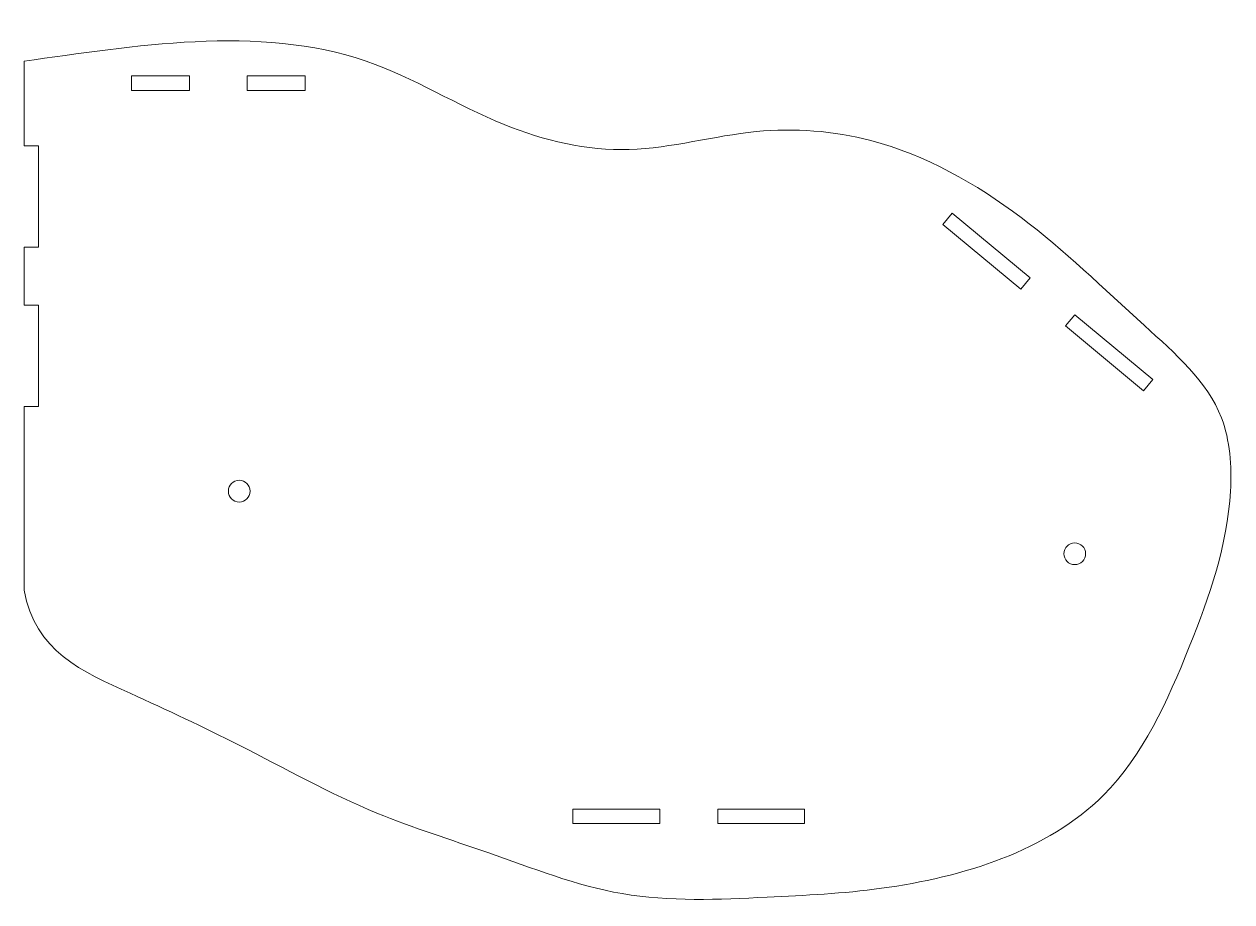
# Model space of a CAD drawing. Header units: inches. Extents: x 9.8 to 20.2, y 7 to 14.6.
import ezdxf

# ---------------------------------------------------------------- set-up
doc = ezdxf.new("R2010")
doc.units = ezdxf.units.IN
doc.header["$MEASUREMENT"] = 0

msp = doc.modelspace()

# ---------------------------------------------------------------- linework, layer by layer
at = {"color": 7, "linetype": 'Continuous', "lineweight": 15}
for p, q in [((9.796, 14.25), (9.796, 13.519)), ((10.722, 13.998), (10.722, 14.123)), ((10.722, 14.123), (11.222, 14.123)), ((11.222, 13.998), (11.222, 14.123)), ((11.722, 13.998), (11.722, 14.123)), ((11.722, 14.123), (12.222, 14.123)), ((12.222, 13.998), (12.222, 14.123)), ((11.222, 13.998), (10.722, 13.998)), ((12.222, 13.998), (11.722, 13.998)), ((9.796, 13.519), (9.921, 13.519)), ((9.921, 12.644), (9.921, 13.519)), ((17.805, 12.937), (17.725, 12.841)), ((18.478, 12.379), (17.805, 12.937)), ((17.725, 12.841), (18.399, 12.283)), ((9.921, 12.644), (9.796, 12.644)), ((9.796, 12.644), (9.796, 12.144)), ((18.399, 12.283), (18.478, 12.379)), ((9.796, 12.144), (9.921, 12.144)), ((9.921, 11.269), (9.921, 12.144)), ((18.863, 12.06), (18.784, 11.964)), ((19.537, 11.502), (18.863, 12.06)), ((18.784, 11.964), (19.457, 11.405)), ((19.457, 11.405), (19.537, 11.502)), ((9.921, 11.269), (9.796, 11.269)), ((9.796, 11.269), (9.796, 9.684)), ((14.532, 7.668), (14.532, 7.793)), ((14.532, 7.793), (15.282, 7.793)), ((15.282, 7.668), (15.282, 7.793)), ((15.782, 7.668), (15.782, 7.793)), ((15.782, 7.793), (16.532, 7.793)), ((16.532, 7.668), (16.532, 7.793)), ((15.282, 7.668), (14.532, 7.668)), ((16.532, 7.668), (15.782, 7.668))]:
    msp.add_line(p, q, dxfattribs=at)
for centre in [(11.652, 10.538), (18.863, 9.998)]:
    msp.add_circle(centre, 0.0938, dxfattribs=at)
msp.add_open_spline([(9.796, 9.684), (9.884, 9.158), (10.636, 8.833), (11.739, 8.317), (12.731, 7.759), (13.863, 7.413), (14.953, 6.974), (16.128, 7.029), (17.542, 7.097), (19.155, 7.594), (19.864, 9.17), (20.251, 10.268), (20.18, 11.339), (19.346, 12.057), (18.438, 12.95), (17.277, 13.611), (16.069, 13.703), (15.026, 13.39), (13.842, 13.667), (12.309, 14.654), (10.723, 14.378), (9.796, 14.25)], degree=3, knots=[0, 0, 0, 0, 0.052508, 0.094007, 0.146764, 0.187185, 0.235384, 0.285167, 0.324609, 0.407225, 0.466135, 0.521425, 0.546803, 0.588036, 0.64441, 0.70239, 0.741832, 0.785886, 0.829747, 0.881811, 1, 1, 1, 1], dxfattribs=at)

doc.saveas('drawing.dxf')
